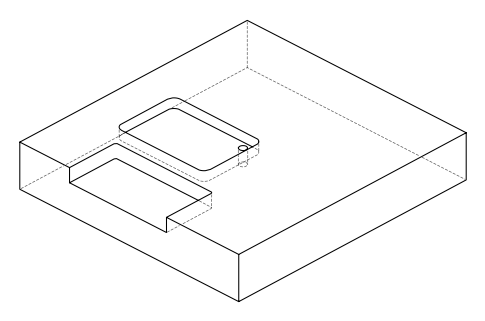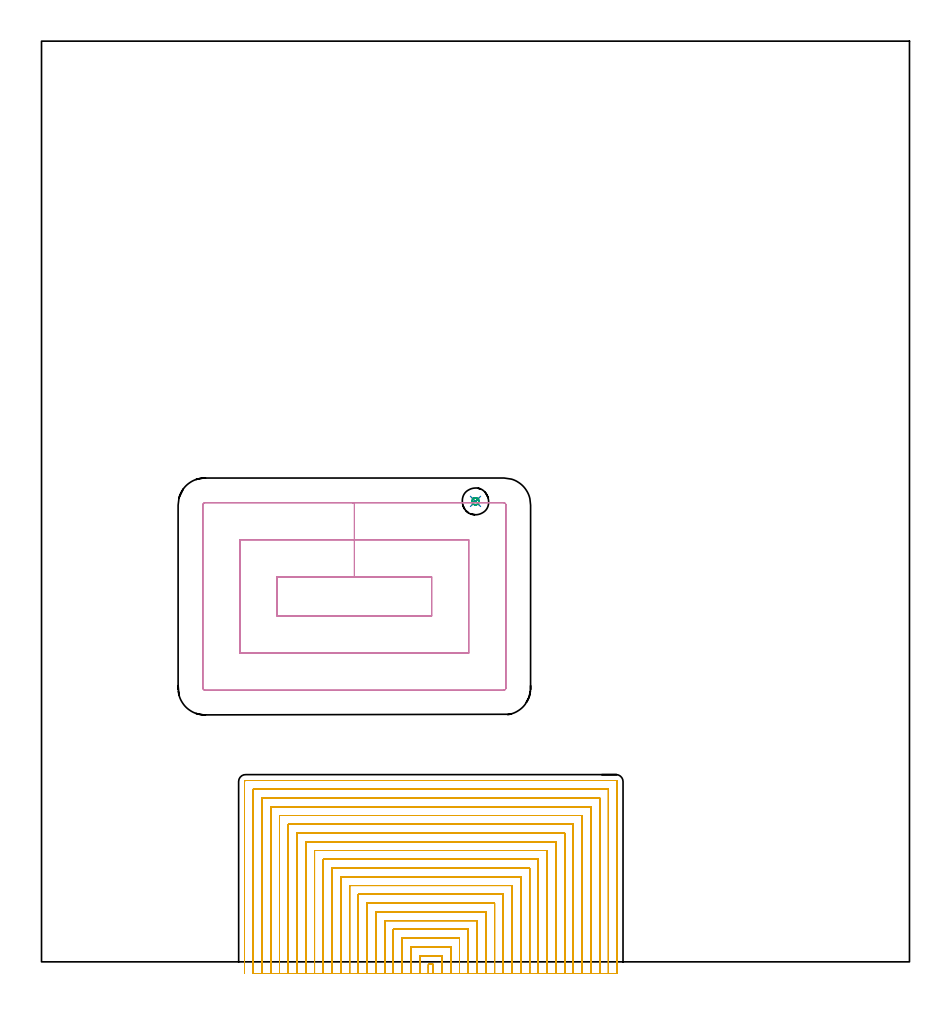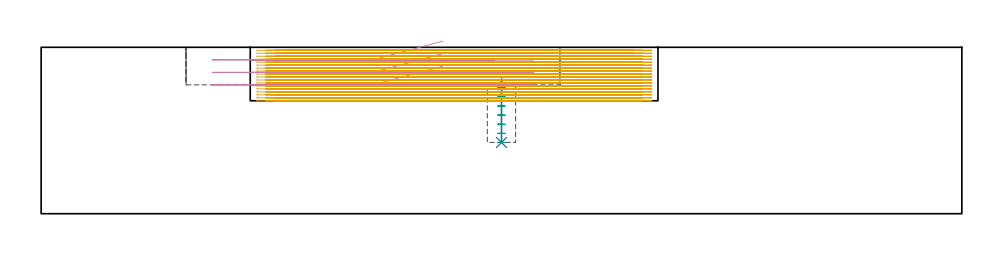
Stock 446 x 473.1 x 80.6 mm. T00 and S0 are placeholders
(PLAN: 5 operations, 4 tool changes, 318.6 min)
(1 SPOT_DRILL | STEP1POCKET | NXT0321_9005460120000 | 0.03 min | 1961 mm3)
(2 DRILL_BLIND_HOLE_INTO_CENTER | STEP1POCKET | NXT0301_128 | 0.12 min | 3110 mm3)
(3 MILL_ROUGH_BLIND_HOLE_CONTOUR | STEP1POCKET | NXT0201_013 | Spiral | 0.52 min | 1716 mm3)
(4 MILL_RECTANGULAR_POCKET | POCKET_RECTANGULAR_STRAIGHT | UGT0201_109 | Follow Part, ap 6.35, ae 75% | 6.99 min | 395546 mm3)
(5 MILL_SLOT | SLOT_PARTIAL_RECTANGULAR | NXT0201_008 | Follow Part, ap 1.5, ae 75% | 310.9 min | 492032 mm3)
(TOOL NXT0321_9005460120000 | NC Spot Drill, 142deg, 12mm, Carbide, Uncoated | D12 PA142 FL30 Z2)
(TOOL NXT0301_128 | Carbide Drill 12mm [861.1-1200-036A1-GP GC34] | D12 PA150 FL37.4 Z2)
(TOOL NXT0201_013 | ENDMILL 10mm | D10 FL30 Z4)
(TOOL UGT0201_109 | End Mill 25.4 mm | D25.4 FL25 Z2)
(TOOL NXT0201_008 | ENDMILL 6mm [2P460-0600-NA 1630] | D6 FL26 Z6)
(OP 1 SPOT_DRILL)
G17 G21 G94 G90
T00 M6
G54
G17 G0 G90 X223. Y236.6 S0 M3
G43 Z90.6 H0
G94 G81 G98 Z61.81 F250. R65.4
G80
M5
M2
(OP 2 DRILL_BLIND_HOLE_INTO_CENTER)
G17 G21 G94 G90
T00 M6
G54
G17 G0 G90 X223. Y236.6 S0 M3
G43 Z90.6 H1
G94 G81 G98 Z34.5 F250. R64.4
G80
M5
M2
(OP 3 MILL_ROUGH_BLIND_HOLE_CONTOUR)
G17 G21 G94 G90
T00 M6
G54
G17 G0 G90 X223. Y236.6 S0 M3
G43 Z90.6 H0
Z60.986
G94 G3 X223.559 Y237.891 R0.767 F250.
X221.734 Y237.949 R1.291
X221.651 Y235.334 R1.85
X221.734 Y237.949 R-1.85
X221.692 Y236.641 R0.925
X223. Y236.6 R0.925
G0 Z56.571
G3 X223.559 Y237.891 R0.767
X221.734 Y237.949 R1.291
X221.651 Y235.334 R1.85
X221.734 Y237.949 R-1.85
X221.692 Y236.641 R0.925
X223. Y236.6 R0.925
G0 Z52.157
G3 X223.559 Y237.891 R0.767
X221.734 Y237.949 R1.291
X221.651 Y235.334 R1.85
X221.734 Y237.949 R-1.85
X221.692 Y236.641 R0.925
X223. Y236.6 R0.925
G0 Z47.743
G3 X223.559 Y237.891 R0.767
X221.734 Y237.949 R1.291
X221.651 Y235.334 R1.85
X221.734 Y237.949 R-1.85
X221.692 Y236.641 R0.925
X223. Y236.6 R0.925
G0 Z43.329
G3 X223.559 Y237.891 R0.767
X221.734 Y237.949 R1.291
X221.651 Y235.334 R1.85
X221.734 Y237.949 R-1.85
X221.692 Y236.641 R0.925
X223. Y236.6 R0.925
G0 Z38.914
G3 X223.559 Y237.891 R0.767
X221.734 Y237.949 R1.291
X221.651 Y235.334 R1.85
X221.734 Y237.949 R-1.85
X221.692 Y236.641 R0.925
X223. Y236.6 R0.925
G0 Z34.5
G3 X223.559 Y237.891 R0.767
X221.734 Y237.949 R1.291
X221.651 Y235.334 R1.85
X221.734 Y237.949 R-1.85
X221.692 Y236.641 R0.925
X223. Y236.6 R0.925
G0 Z90.6
M5
M2
(OP 4 MILL_RECTANGULAR_POCKET)
G17 G21 G94 G90
T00 M6
G54
G17 G0 G90 X194.587 Y197.8 S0 M3
G43 Z90.6 H0
Z83.6
G94 G1 X160.75 Z74.533 F250.
X121. F500.
Y177.7
X200.5
Y197.8
X160.75
Y216.85
X101.95
Y158.65
X219.55
Y216.85
X160.75
Y235.9
X83.9
G3 X82.9 Y234.9 R1.
G1 Y140.6
G3 X83.9 Y139.6 R1.
G1 X237.6
G3 X238.6 Y140.6 R1.
G1 Y234.9
G3 X237.6 Y235.9 R1.
G1 X160.75
X159.75
G0 X194.587 Y197.8 Z77.533
G1 X160.75 Z68.467 F250.
X121. F500.
Y177.7
X200.5
Y197.8
X160.75
Y216.85
X101.95
Y158.65
X219.55
Y216.85
X160.75
Y235.9
X83.9
G3 X82.9 Y234.9 R1.
G1 Y140.6
G3 X83.9 Y139.6 R1.
G1 X237.6
G3 X238.6 Y140.6 R1.
G1 Y234.9
G3 X237.6 Y235.9 R1.
G1 X160.75
X159.75
G0 X194.587 Y197.8 Z71.467
G1 X160.75 Z62.4 F250.
X121. F500.
Y177.7
X200.5
Y197.8
X160.75
Y216.85
X101.95
Y158.65
X219.55
Y216.85
X160.75
Y235.9
X83.9
G3 X82.9 Y234.9 R1.
G1 Y140.6
G3 X83.9 Y139.6 R1.
G1 X237.6
G3 X238.6 Y140.6 R1.
G1 Y234.9
G3 X237.6 Y235.9 R1.
G1 X160.75
X159.75
G0 Z90.6
M5
M2
(OP 5 MILL_SLOT)
G17 G21 G94 G90
T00 M6
G54
G17 G0 G90 X201.3 Y-6. S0 M3
G43 Z90.6 H1
Z79.161
G94 G1 Y-3. F250.
Y-1.3
X198.8
Y-3.
Y-6.
X205.8
Y-3.
Y3.2 F500.
X194.3
Y-3.
Y-6. F250.
X210.3
Y-3.
Y7.7 F500.
X189.8
Y-3.
Y-6. F250.
X214.8
Y-3.
Y12.2 F500.
X185.3
Y-3.
Y-6. F250.
X219.3
Y-3.
Y16.7 F500.
X180.8
Y-3.
Y-6. F250.
X223.8
Y-3.
Y21.2 F500.
X176.3
Y-3.
Y-6. F250.
X228.3
Y-3.
Y25.7 F500.
X171.8
Y-3.
Y-6. F250.
X232.8
Y-3.
Y30.2 F500.
X167.3
Y-3.
Y-6. F250.
X237.3
Y-3.
Y34.7 F500.
X162.8
Y-3.
Y-6. F250.
X241.8
Y-3.
Y39.2 F500.
X158.3
Y-3.
Y-6. F250.
X246.3
Y-3.
Y43.7 F500.
X153.8
Y-3.
Y-6. F250.
X250.8
Y-3.
Y48.2 F500.
X149.3
Y-3.
Y-6. F250.
X255.3
Y-3.
Y52.7 F500.
X144.8
Y-3.
Y-6. F250.
X259.8
Y-3.
Y57.2 F500.
X140.3
Y-3.
Y-6. F250.
X264.3
Y-3.
Y61.7 F500.
X135.8
Y-3.
Y-6. F250.
X268.8
Y-3.
Y66.2 F500.
X131.3
Y-3.
Y-6. F250.
X273.3
Y-3.
Y70.7 F500.
X126.8
Y-3.
Y-6. F250.
X277.8
Y-3.
Y75.2 F500.
X122.3
Y-3.
Y-6. F250.
X282.3
Y-3.
Y79.7 F500.
X117.8
Y-3.
Y-6. F250.
X286.8
Y-3.
Y84.2 F500.
X113.3
Y-3.
Y-6. F250.
X291.3
Y-3.
Y88.7 F500.
X108.8
Y-3.
Y-6. F250.
X295.8
Y-3.
Y92.7 F500.
G3 X295.3 Y93.2 R0.5
G1 X104.8
G3 X104.3 Y92.7 R0.5
G1 Y-3.
Y-6. F250.
G0 X201.3 Z77.722
G1 Y-3.
Y-1.3
X198.8
Y-3.
Y-6.
X205.8
Y-3.
Y3.2 F500.
X194.3
Y-3.
Y-6. F250.
X210.3
Y-3.
Y7.7 F500.
X189.8
Y-3.
Y-6. F250.
X214.8
Y-3.
Y12.2 F500.
X185.3
Y-3.
Y-6. F250.
X219.3
Y-3.
Y16.7 F500.
X180.8
Y-3.
Y-6. F250.
X223.8
Y-3.
Y21.2 F500.
X176.3
Y-3.
Y-6. F250.
X228.3
Y-3.
Y25.7 F500.
X171.8
Y-3.
Y-6. F250.
X232.8
Y-3.
Y30.2 F500.
X167.3
Y-3.
Y-6. F250.
X237.3
Y-3.
Y34.7 F500.
X162.8
Y-3.
Y-6. F250.
X241.8
Y-3.
Y39.2 F500.
X158.3
Y-3.
Y-6. F250.
X246.3
Y-3.
Y43.7 F500.
X153.8
Y-3.
Y-6. F250.
X250.8
Y-3.
Y48.2 F500.
X149.3
Y-3.
Y-6. F250.
X255.3
Y-3.
Y52.7 F500.
X144.8
Y-3.
Y-6. F250.
X259.8
Y-3.
Y57.2 F500.
X140.3
Y-3.
Y-6. F250.
X264.3
Y-3.
Y61.7 F500.
X135.8
Y-3.
Y-6. F250.
X268.8
Y-3.
Y66.2 F500.
X131.3
Y-3.
Y-6. F250.
X273.3
Y-3.
Y70.7 F500.
X126.8
Y-3.
Y-6. F250.
X277.8
Y-3.
Y75.2 F500.
X122.3
Y-3.
Y-6. F250.
X282.3
Y-3.
Y79.7 F500.
X117.8
Y-3.
Y-6. F250.
X286.8
Y-3.
Y84.2 F500.
X113.3
Y-3.
Y-6. F250.
X291.3
Y-3.
Y88.7 F500.
X108.8
Y-3.
Y-6. F250.
X295.8
Y-3.
Y92.7 F500.
G3 X295.3 Y93.2 R0.5
G1 X104.8
G3 X104.3 Y92.7 R0.5
G1 Y-3.
Y-6. F250.
G0 X201.3 Z76.283
G1 Y-3.
Y-1.3
X198.8
Y-3.
Y-6.
X205.8
Y-3.
Y3.2 F500.
X194.3
Y-3.
Y-6. F250.
X210.3
Y-3.
Y7.7 F500.
X189.8
Y-3.
Y-6. F250.
X214.8
Y-3.
Y12.2 F500.
X185.3
Y-3.
Y-6. F250.
X219.3
Y-3.
Y16.7 F500.
X180.8
Y-3.
Y-6. F250.
X223.8
Y-3.
Y21.2 F500.
X176.3
Y-3.
Y-6. F250.
X228.3
Y-3.
Y25.7 F500.
X171.8
Y-3.
Y-6. F250.
X232.8
Y-3.
Y30.2 F500.
X167.3
Y-3.
Y-6. F250.
X237.3
Y-3.
Y34.7 F500.
X162.8
Y-3.
Y-6. F250.
X241.8
Y-3.
Y39.2 F500.
X158.3
Y-3.
Y-6. F250.
X246.3
Y-3.
Y43.7 F500.
X153.8
Y-3.
Y-6. F250.
X250.8
Y-3.
Y48.2 F500.
X149.3
Y-3.
Y-6. F250.
X255.3
Y-3.
Y52.7 F500.
X144.8
Y-3.
Y-6. F250.
X259.8
Y-3.
Y57.2 F500.
X140.3
Y-3.
Y-6. F250.
X264.3
Y-3.
Y61.7 F500.
X135.8
Y-3.
Y-6. F250.
X268.8
Y-3.
Y66.2 F500.
X131.3
Y-3.
Y-6. F250.
X273.3
Y-3.
Y70.7 F500.
X126.8
Y-3.
Y-6. F250.
X277.8
Y-3.
Y75.2 F500.
X122.3
Y-3.
Y-6. F250.
X282.3
Y-3.
Y79.7 F500.
X117.8
Y-3.
Y-6. F250.
X286.8
Y-3.
Y84.2 F500.
X113.3
Y-3.
Y-6. F250.
X291.3
Y-3.
Y88.7 F500.
X108.8
Y-3.
Y-6. F250.
X295.8
Y-3.
Y92.7 F500.
G3 X295.3 Y93.2 R0.5
G1 X104.8
G3 X104.3 Y92.7 R0.5
G1 Y-3.
Y-6. F250.
G0 X201.3 Z74.844
G1 Y-3.
Y-1.3
X198.8
Y-3.
Y-6.
X205.8
Y-3.
Y3.2 F500.
X194.3
Y-3.
Y-6. F250.
X210.3
Y-3.
Y7.7 F500.
X189.8
Y-3.
Y-6. F250.
X214.8
Y-3.
Y12.2 F500.
X185.3
Y-3.
Y-6. F250.
X219.3
Y-3.
Y16.7 F500.
X180.8
Y-3.
Y-6. F250.
X223.8
Y-3.
Y21.2 F500.
X176.3
Y-3.
Y-6. F250.
X228.3
Y-3.
Y25.7 F500.
X171.8
Y-3.
Y-6. F250.
X232.8
Y-3.
Y30.2 F500.
X167.3
Y-3.
Y-6. F250.
X237.3
Y-3.
Y34.7 F500.
X162.8
Y-3.
Y-6. F250.
X241.8
Y-3.
Y39.2 F500.
X158.3
Y-3.
Y-6. F250.
X246.3
Y-3.
Y43.7 F500.
X153.8
Y-3.
Y-6. F250.
X250.8
Y-3.
Y48.2 F500.
X149.3
Y-3.
Y-6. F250.
X255.3
Y-3.
Y52.7 F500.
X144.8
Y-3.
Y-6. F250.
X259.8
Y-3.
Y57.2 F500.
X140.3
Y-3.
Y-6. F250.
X264.3
Y-3.
Y61.7 F500.
X135.8
Y-3.
Y-6. F250.
X268.8
Y-3.
Y66.2 F500.
X131.3
Y-3.
Y-6. F250.
X273.3
Y-3.
Y70.7 F500.
X126.8
Y-3.
Y-6. F250.
X277.8
Y-3.
Y75.2 F500.
X122.3
Y-3.
Y-6. F250.
X282.3
Y-3.
Y79.7 F500.
X117.8
Y-3.
Y-6. F250.
X286.8
Y-3.
Y84.2 F500.
X113.3
Y-3.
Y-6. F250.
X291.3
Y-3.
Y88.7 F500.
X108.8
Y-3.
Y-6. F250.
X295.8
Y-3.
Y92.7 F500.
G3 X295.3 Y93.2 R0.5
G1 X104.8
G3 X104.3 Y92.7 R0.5
G1 Y-3.
Y-6. F250.
G0 X201.3 Z73.405
G1 Y-3.
Y-1.3
X198.8
Y-3.
Y-6.
X205.8
Y-3.
Y3.2 F500.
X194.3
Y-3.
Y-6. F250.
X210.3
Y-3.
Y7.7 F500.
X189.8
Y-3.
Y-6. F250.
X214.8
Y-3.
Y12.2 F500.
X185.3
Y-3.
Y-6. F250.
X219.3
Y-3.
Y16.7 F500.
X180.8
Y-3.
Y-6. F250.
X223.8
Y-3.
Y21.2 F500.
X176.3
Y-3.
Y-6. F250.
X228.3
Y-3.
Y25.7 F500.
X171.8
Y-3.
Y-6. F250.
X232.8
Y-3.
Y30.2 F500.
X167.3
Y-3.
Y-6. F250.
X237.3
Y-3.
Y34.7 F500.
X162.8
Y-3.
Y-6. F250.
X241.8
Y-3.
Y39.2 F500.
X158.3
Y-3.
Y-6. F250.
X246.3
Y-3.
Y43.7 F500.
X153.8
Y-3.
Y-6. F250.
X250.8
Y-3.
Y48.2 F500.
X149.3
Y-3.
Y-6. F250.
X255.3
Y-3.
Y52.7 F500.
X144.8
Y-3.
Y-6. F250.
X259.8
Y-3.
Y57.2 F500.
X140.3
Y-3.
Y-6. F250.
X264.3
Y-3.
Y61.7 F500.
X135.8
Y-3.
Y-6. F250.
X268.8
Y-3.
Y66.2 F500.
X131.3
Y-3.
Y-6. F250.
X273.3
Y-3.
Y70.7 F500.
X126.8
Y-3.
Y-6. F250.
X277.8
Y-3.
Y75.2 F500.
X122.3
Y-3.
Y-6. F250.
X282.3
Y-3.
Y79.7 F500.
X117.8
Y-3.
Y-6. F250.
X286.8
Y-3.
Y84.2 F500.
X113.3
Y-3.
Y-6. F250.
X291.3
Y-3.
Y88.7 F500.
X108.8
Y-3.
Y-6. F250.
X295.8
Y-3.
Y92.7 F500.
G3 X295.3 Y93.2 R0.5
G1 X104.8
G3 X104.3 Y92.7 R0.5
G1 Y-3.
Y-6. F250.
G0 X201.3 Z71.967
G1 Y-3.
Y-1.3
X198.8
Y-3.
Y-6.
X205.8
Y-3.
Y3.2 F500.
X194.3
Y-3.
Y-6. F250.
X210.3
Y-3.
Y7.7 F500.
X189.8
Y-3.
Y-6. F250.
X214.8
Y-3.
Y12.2 F500.
X185.3
Y-3.
Y-6. F250.
X219.3
Y-3.
Y16.7 F500.
X180.8
Y-3.
Y-6. F250.
X223.8
Y-3.
Y21.2 F500.
X176.3
Y-3.
Y-6. F250.
X228.3
Y-3.
Y25.7 F500.
X171.8
Y-3.
Y-6. F250.
X232.8
Y-3.
Y30.2 F500.
X167.3
Y-3.
Y-6. F250.
X237.3
Y-3.
Y34.7 F500.
X162.8
Y-3.
Y-6. F250.
X241.8
Y-3.
Y39.2 F500.
X158.3
Y-3.
Y-6. F250.
X246.3
Y-3.
Y43.7 F500.
X153.8
Y-3.
Y-6. F250.
X250.8
Y-3.
Y48.2 F500.
X149.3
Y-3.
Y-6. F250.
X255.3
Y-3.
Y52.7 F500.
X144.8
Y-3.
Y-6. F250.
X259.8
Y-3.
Y57.2 F500.
X140.3
Y-3.
Y-6. F250.
X264.3
Y-3.
Y61.7 F500.
X135.8
Y-3.
Y-6. F250.
X268.8
Y-3.
Y66.2 F500.
X131.3
Y-3.
Y-6. F250.
X273.3
Y-3.
Y70.7 F500.
X126.8
Y-3.
Y-6. F250.
X277.8
Y-3.
Y75.2 F500.
X122.3
Y-3.
Y-6. F250.
X282.3
Y-3.
Y79.7 F500.
X117.8
Y-3.
Y-6. F250.
X286.8
Y-3.
Y84.2 F500.
X113.3
Y-3.
Y-6. F250.
X291.3
Y-3.
Y88.7 F500.
X108.8
Y-3.
Y-6. F250.
X295.8
Y-3.
Y92.7 F500.
G3 X295.3 Y93.2 R0.5
G1 X104.8
G3 X104.3 Y92.7 R0.5
G1 Y-3.
Y-6. F250.
G0 X201.3 Z70.528
G1 Y-3.
Y-1.3
X198.8
Y-3.
Y-6.
X205.8
Y-3.
Y3.2 F500.
X194.3
Y-3.
Y-6. F250.
X210.3
Y-3.
Y7.7 F500.
X189.8
Y-3.
Y-6. F250.
X214.8
Y-3.
Y12.2 F500.
X185.3
Y-3.
Y-6. F250.
X219.3
Y-3.
Y16.7 F500.
X180.8
Y-3.
Y-6. F250.
X223.8
Y-3.
Y21.2 F500.
X176.3
Y-3.
Y-6. F250.
X228.3
Y-3.
Y25.7 F500.
X171.8
Y-3.
Y-6. F250.
X232.8
Y-3.
Y30.2 F500.
X167.3
Y-3.
Y-6. F250.
X237.3
Y-3.
Y34.7 F500.
X162.8
Y-3.
Y-6. F250.
X241.8
Y-3.
Y39.2 F500.
X158.3
Y-3.
Y-6. F250.
X246.3
Y-3.
Y43.7 F500.
X153.8
Y-3.
Y-6. F250.
X250.8
Y-3.
Y48.2 F500.
X149.3
Y-3.
Y-6. F250.
X255.3
Y-3.
Y52.7 F500.
X144.8
Y-3.
Y-6. F250.
X259.8
Y-3.
Y57.2 F500.
X140.3
Y-3.
Y-6. F250.
X264.3
Y-3.
Y61.7 F500.
X135.8
Y-3.
Y-6. F250.
X268.8
Y-3.
Y66.2 F500.
X131.3
Y-3.
Y-6. F250.
X273.3
Y-3.
Y70.7 F500.
X126.8
Y-3.
Y-6. F250.
X277.8
Y-3.
Y75.2 F500.
X122.3
Y-3.
Y-6. F250.
X282.3
Y-3.
Y79.7 F500.
X117.8
Y-3.
Y-6. F250.
X286.8
Y-3.
Y84.2 F500.
X113.3
Y-3.
Y-6. F250.
X291.3
Y-3.
Y88.7 F500.
X108.8
Y-3.
Y-6. F250.
X295.8
Y-3.
Y92.7 F500.
G3 X295.3 Y93.2 R0.5
G1 X104.8
G3 X104.3 Y92.7 R0.5
G1 Y-3.
Y-6. F250.
G0 X201.3 Z69.089
G1 Y-3.
Y-1.3
X198.8
Y-3.
Y-6.
X205.8
Y-3.
Y3.2 F500.
X194.3
Y-3.
Y-6. F250.
X210.3
Y-3.
Y7.7 F500.
X189.8
Y-3.
Y-6. F250.
X214.8
Y-3.
Y12.2 F500.
X185.3
Y-3.
Y-6. F250.
X219.3
Y-3.
Y16.7 F500.
X180.8
Y-3.
Y-6. F250.
X223.8
Y-3.
Y21.2 F500.
X176.3
Y-3.
Y-6. F250.
X228.3
Y-3.
Y25.7 F500.
X171.8
Y-3.
Y-6. F250.
X232.8
Y-3.
Y30.2 F500.
X167.3
Y-3.
Y-6. F250.
X237.3
Y-3.
Y34.7 F500.
X162.8
Y-3.
Y-6. F250.
X241.8
Y-3.
Y39.2 F500.
X158.3
Y-3.
Y-6. F250.
X246.3
Y-3.
Y43.7 F500.
X153.8
Y-3.
Y-6. F250.
X250.8
Y-3.
Y48.2 F500.
X149.3
Y-3.
Y-6. F250.
X255.3
Y-3.
Y52.7 F500.
X144.8
Y-3.
Y-6. F250.
X259.8
Y-3.
Y57.2 F500.
X140.3
Y-3.
Y-6. F250.
X264.3
Y-3.
Y61.7 F500.
X135.8
Y-3.
Y-6. F250.
X268.8
Y-3.
Y66.2 F500.
X131.3
Y-3.
Y-6. F250.
X273.3
Y-3.
Y70.7 F500.
X126.8
Y-3.
Y-6. F250.
X277.8
Y-3.
Y75.2 F500.
X122.3
Y-3.
Y-6. F250.
X282.3
Y-3.
Y79.7 F500.
X117.8
Y-3.
Y-6. F250.
X286.8
Y-3.
Y84.2 F500.
X113.3
Y-3.
Y-6. F250.
X291.3
Y-3.
Y88.7 F500.
X108.8
Y-3.
Y-6. F250.
X295.8
Y-3.
Y92.7 F500.
G3 X295.3 Y93.2 R0.5
G1 X104.8
G3 X104.3 Y92.7 R0.5
G1 Y-3.
Y-6. F250.
G0 X201.3 Z67.65
G1 Y-3.
Y-1.3
X198.8
Y-3.
Y-6.
X205.8
Y-3.
Y3.2 F500.
X194.3
Y-3.
Y-6. F250.
X210.3
Y-3.
Y7.7 F500.
X189.8
Y-3.
Y-6. F250.
X214.8
Y-3.
Y12.2 F500.
X185.3
Y-3.
Y-6. F250.
X219.3
Y-3.
Y16.7 F500.
X180.8
Y-3.
Y-6. F250.
X223.8
Y-3.
Y21.2 F500.
X176.3
Y-3.
Y-6. F250.
X228.3
Y-3.
Y25.7 F500.
X171.8
Y-3.
Y-6. F250.
X232.8
Y-3.
Y30.2 F500.
X167.3
Y-3.
Y-6. F250.
X237.3
Y-3.
Y34.7 F500.
X162.8
Y-3.
Y-6. F250.
X241.8
Y-3.
Y39.2 F500.
X158.3
Y-3.
Y-6. F250.
X246.3
Y-3.
Y43.7 F500.
X153.8
Y-3.
Y-6. F250.
X250.8
Y-3.
Y48.2 F500.
X149.3
Y-3.
Y-6. F250.
X255.3
Y-3.
Y52.7 F500.
X144.8
Y-3.
Y-6. F250.
X259.8
Y-3.
Y57.2 F500.
X140.3
Y-3.
Y-6. F250.
X264.3
Y-3.
Y61.7 F500.
X135.8
Y-3.
Y-6. F250.
X268.8
Y-3.
Y66.2 F500.
X131.3
Y-3.
Y-6. F250.
X273.3
Y-3.
Y70.7 F500.
X126.8
Y-3.
Y-6. F250.
X277.8
Y-3.
Y75.2 F500.
X122.3
Y-3.
Y-6. F250.
X282.3
Y-3.
Y79.7 F500.
X117.8
Y-3.
Y-6. F250.
X286.8
Y-3.
Y84.2 F500.
X113.3
Y-3.
Y-6. F250.
X291.3
Y-3.
Y88.7 F500.
X108.8
Y-3.
Y-6. F250.
X295.8
Y-3.
Y92.7 F500.
G3 X295.3 Y93.2 R0.5
G1 X104.8
G3 X104.3 Y92.7 R0.5
G1 Y-3.
Y-6. F250.
G0 X201.3 Z66.211
G1 Y-3.
Y-1.3
X198.8
Y-3.
Y-6.
X205.8
Y-3.
Y3.2 F500.
X194.3
Y-3.
Y-6. F250.
X210.3
Y-3.
Y7.7 F500.
X189.8
Y-3.
Y-6. F250.
X214.8
Y-3.
Y12.2 F500.
X185.3
Y-3.
Y-6. F250.
X219.3
Y-3.
Y16.7 F500.
X180.8
Y-3.
Y-6. F250.
X223.8
Y-3.
Y21.2 F500.
X176.3
Y-3.
Y-6. F250.
X228.3
Y-3.
Y25.7 F500.
X171.8
Y-3.
Y-6. F250.
X232.8
Y-3.
Y30.2 F500.
X167.3
Y-3.
Y-6. F250.
X237.3
Y-3.
Y34.7 F500.
X162.8
Y-3.
Y-6. F250.
X241.8
Y-3.
Y39.2 F500.
X158.3
Y-3.
Y-6. F250.
X246.3
Y-3.
Y43.7 F500.
X153.8
Y-3.
Y-6. F250.
X250.8
Y-3.
Y48.2 F500.
X149.3
Y-3.
Y-6. F250.
X255.3
Y-3.
Y52.7 F500.
X144.8
Y-3.
Y-6. F250.
X259.8
Y-3.
Y57.2 F500.
X140.3
Y-3.
Y-6. F250.
X264.3
Y-3.
Y61.7 F500.
X135.8
Y-3.
Y-6. F250.
X268.8
Y-3.
Y66.2 F500.
X131.3
Y-3.
Y-6. F250.
X273.3
Y-3.
Y70.7 F500.
X126.8
Y-3.
Y-6. F250.
X277.8
Y-3.
Y75.2 F500.
X122.3
Y-3.
Y-6. F250.
X282.3
Y-3.
Y79.7 F500.
X117.8
Y-3.
Y-6. F250.
X286.8
Y-3.
Y84.2 F500.
X113.3
Y-3.
Y-6. F250.
X291.3
Y-3.
Y88.7 F500.
X108.8
Y-3.
Y-6. F250.
X295.8
Y-3.
Y92.7 F500.
G3 X295.3 Y93.2 R0.5
G1 X104.8
G3 X104.3 Y92.7 R0.5
G1 Y-3.
Y-6. F250.
G0 X201.3 Z64.772
G1 Y-3.
Y-1.3
X198.8
Y-3.
Y-6.
X205.8
Y-3.
Y3.2 F500.
X194.3
Y-3.
Y-6. F250.
X210.3
Y-3.
Y7.7 F500.
X189.8
Y-3.
Y-6. F250.
X214.8
Y-3.
Y12.2 F500.
X185.3
Y-3.
Y-6. F250.
X219.3
Y-3.
Y16.7 F500.
X180.8
Y-3.
Y-6. F250.
X223.8
Y-3.
Y21.2 F500.
X176.3
Y-3.
Y-6. F250.
X228.3
Y-3.
Y25.7 F500.
X171.8
Y-3.
Y-6. F250.
X232.8
Y-3.
Y30.2 F500.
X167.3
Y-3.
Y-6. F250.
X237.3
Y-3.
Y34.7 F500.
X162.8
Y-3.
Y-6. F250.
X241.8
Y-3.
Y39.2 F500.
X158.3
Y-3.
Y-6. F250.
X246.3
Y-3.
Y43.7 F500.
X153.8
Y-3.
Y-6. F250.
X250.8
Y-3.
Y48.2 F500.
X149.3
Y-3.
Y-6. F250.
X255.3
Y-3.
Y52.7 F500.
X144.8
Y-3.
Y-6. F250.
X259.8
Y-3.
Y57.2 F500.
X140.3
Y-3.
Y-6. F250.
X264.3
Y-3.
Y61.7 F500.
X135.8
Y-3.
Y-6. F250.
X268.8
Y-3.
Y66.2 F500.
X131.3
Y-3.
Y-6. F250.
X273.3
Y-3.
Y70.7 F500.
X126.8
Y-3.
Y-6. F250.
X277.8
Y-3.
Y75.2 F500.
X122.3
Y-3.
Y-6. F250.
X282.3
Y-3.
Y79.7 F500.
X117.8
Y-3.
Y-6. F250.
X286.8
Y-3.
Y84.2 F500.
X113.3
Y-3.
Y-6. F250.
X291.3
Y-3.
Y88.7 F500.
X108.8
Y-3.
Y-6. F250.
X295.8
Y-3.
Y92.7 F500.
G3 X295.3 Y93.2 R0.5
G1 X104.8
G3 X104.3 Y92.7 R0.5
G1 Y-3.
Y-6. F250.
G0 X201.3 Z63.333
G1 Y-3.
Y-1.3
X198.8
Y-3.
Y-6.
X205.8
Y-3.
Y3.2 F500.
X194.3
Y-3.
Y-6. F250.
X210.3
Y-3.
Y7.7 F500.
X189.8
Y-3.
Y-6. F250.
X214.8
Y-3.
Y12.2 F500.
X185.3
Y-3.
Y-6. F250.
X219.3
Y-3.
Y16.7 F500.
X180.8
Y-3.
Y-6. F250.
X223.8
Y-3.
Y21.2 F500.
X176.3
Y-3.
Y-6. F250.
X228.3
Y-3.
Y25.7 F500.
X171.8
Y-3.
Y-6. F250.
X232.8
Y-3.
Y30.2 F500.
X167.3
Y-3.
Y-6. F250.
X237.3
Y-3.
Y34.7 F500.
X162.8
Y-3.
Y-6. F250.
X241.8
Y-3.
Y39.2 F500.
X158.3
Y-3.
Y-6. F250.
X246.3
Y-3.
Y43.7 F500.
X153.8
Y-3.
Y-6. F250.
X250.8
Y-3.
Y48.2 F500.
X149.3
Y-3.
Y-6. F250.
X255.3
Y-3.
Y52.7 F500.
X144.8
Y-3.
Y-6. F250.
X259.8
Y-3.
Y57.2 F500.
X140.3
Y-3.
Y-6. F250.
X264.3
Y-3.
Y61.7 F500.
X135.8
Y-3.
Y-6. F250.
X268.8
Y-3.
Y66.2 F500.
X131.3
Y-3.
Y-6. F250.
X273.3
Y-3.
Y70.7 F500.
X126.8
Y-3.
Y-6. F250.
X277.8
Y-3.
Y75.2 F500.
X122.3
Y-3.
Y-6. F250.
X282.3
Y-3.
Y79.7 F500.
X117.8
Y-3.
Y-6. F250.
X286.8
Y-3.
Y84.2 F500.
X113.3
Y-3.
Y-6. F250.
X291.3
Y-3.
Y88.7 F500.
X108.8
Y-3.
Y-6. F250.
X295.8
Y-3.
Y92.7 F500.
G3 X295.3 Y93.2 R0.5
G1 X104.8
G3 X104.3 Y92.7 R0.5
G1 Y-3.
Y-6. F250.
G0 X201.3 Z61.894
G1 Y-3.
Y-1.3
X198.8
Y-3.
Y-6.
X205.8
Y-3.
Y3.2 F500.
X194.3
Y-3.
Y-6. F250.
X210.3
Y-3.
Y7.7 F500.
X189.8
Y-3.
Y-6. F250.
X214.8
Y-3.
Y12.2 F500.
X185.3
Y-3.
Y-6. F250.
X219.3
Y-3.
Y16.7 F500.
X180.8
Y-3.
Y-6. F250.
X223.8
Y-3.
Y21.2 F500.
X176.3
Y-3.
Y-6. F250.
X228.3
Y-3.
Y25.7 F500.
X171.8
Y-3.
Y-6. F250.
X232.8
Y-3.
Y30.2 F500.
X167.3
Y-3.
Y-6. F250.
X237.3
Y-3.
Y34.7 F500.
X162.8
Y-3.
Y-6. F250.
X241.8
Y-3.
Y39.2 F500.
X158.3
Y-3.
Y-6. F250.
X246.3
Y-3.
Y43.7 F500.
X153.8
Y-3.
Y-6. F250.
X250.8
Y-3.
Y48.2 F500.
X149.3
Y-3.
Y-6. F250.
X255.3
Y-3.
Y52.7 F500.
X144.8
Y-3.
Y-6. F250.
X259.8
Y-3.
Y57.2 F500.
X140.3
Y-3.
Y-6. F250.
X264.3
Y-3.
Y61.7 F500.
X135.8
Y-3.
Y-6. F250.
X268.8
Y-3.
Y66.2 F500.
X131.3
Y-3.
Y-6. F250.
X273.3
Y-3.
Y70.7 F500.
X126.8
Y-3.
Y-6. F250.
X277.8
Y-3.
Y75.2 F500.
X122.3
Y-3.
Y-6. F250.
X282.3
Y-3.
Y79.7 F500.
X117.8
Y-3.
Y-6. F250.
X286.8
Y-3.
Y84.2 F500.
X113.3
Y-3.
Y-6. F250.
X291.3
Y-3.
Y88.7 F500.
X108.8
Y-3.
Y-6. F250.
X295.8
Y-3.
Y92.7 F500.
G3 X295.3 Y93.2 R0.5
G1 X104.8
G3 X104.3 Y92.7 R0.5
G1 Y-3.
Y-6. F250.
G0 X201.3 Z60.456
G1 Y-3.
Y-1.3
X198.8
Y-3.
Y-6.
X205.8
Y-3.
Y3.2 F500.
X194.3
Y-3.
Y-6. F250.
X210.3
Y-3.
Y7.7 F500.
X189.8
Y-3.
Y-6. F250.
X214.8
Y-3.
Y12.2 F500.
X185.3
Y-3.
Y-6. F250.
X219.3
Y-3.
Y16.7 F500.
X180.8
Y-3.
Y-6. F250.
X223.8
Y-3.
Y21.2 F500.
X176.3
Y-3.
Y-6. F250.
X228.3
Y-3.
Y25.7 F500.
X171.8
Y-3.
Y-6. F250.
X232.8
Y-3.
Y30.2 F500.
X167.3
Y-3.
Y-6. F250.
X237.3
Y-3.
Y34.7 F500.
X162.8
Y-3.
Y-6. F250.
X241.8
Y-3.
Y39.2 F500.
X158.3
Y-3.
Y-6. F250.
X246.3
Y-3.
Y43.7 F500.
X153.8
Y-3.
Y-6. F250.
X250.8
Y-3.
Y48.2 F500.
X149.3
Y-3.
Y-6. F250.
X255.3
Y-3.
Y52.7 F500.
X144.8
Y-3.
Y-6. F250.
X259.8
Y-3.
Y57.2 F500.
X140.3
Y-3.
Y-6. F250.
X264.3
Y-3.
Y61.7 F500.
X135.8
Y-3.
Y-6. F250.
X268.8
Y-3.
Y66.2 F500.
X131.3
Y-3.
Y-6. F250.
X273.3
Y-3.
Y70.7 F500.
X126.8
Y-3.
Y-6. F250.
X277.8
Y-3.
Y75.2 F500.
X122.3
Y-3.
Y-6. F250.
X282.3
Y-3.
Y79.7 F500.
X117.8
Y-3.
Y-6. F250.
X286.8
Y-3.
Y84.2 F500.
X113.3
Y-3.
Y-6. F250.
X291.3
Y-3.
Y88.7 F500.
X108.8
Y-3.
Y-6. F250.
X295.8
Y-3.
Y92.7 F500.
G3 X295.3 Y93.2 R0.5
G1 X104.8
G3 X104.3 Y92.7 R0.5
G1 Y-3.
Y-6. F250.
G0 X201.3 Z59.017
G1 Y-3.
Y-1.3
X198.8
Y-3.
Y-6.
X205.8
Y-3.
Y3.2 F500.
X194.3
Y-3.
Y-6. F250.
X210.3
Y-3.
Y7.7 F500.
X189.8
Y-3.
Y-6. F250.
X214.8
Y-3.
Y12.2 F500.
X185.3
Y-3.
Y-6. F250.
X219.3
Y-3.
Y16.7 F500.
X180.8
Y-3.
Y-6. F250.
X223.8
Y-3.
Y21.2 F500.
X176.3
Y-3.
Y-6. F250.
X228.3
Y-3.
Y25.7 F500.
X171.8
Y-3.
Y-6. F250.
X232.8
Y-3.
Y30.2 F500.
X167.3
Y-3.
Y-6. F250.
X237.3
Y-3.
Y34.7 F500.
X162.8
Y-3.
Y-6. F250.
X241.8
Y-3.
Y39.2 F500.
X158.3
Y-3.
Y-6. F250.
X246.3
Y-3.
Y43.7 F500.
X153.8
Y-3.
Y-6. F250.
X250.8
Y-3.
Y48.2 F500.
X149.3
Y-3.
Y-6. F250.
X255.3
Y-3.
Y52.7 F500.
X144.8
Y-3.
Y-6. F250.
X259.8
Y-3.
Y57.2 F500.
X140.3
Y-3.
Y-6. F250.
X264.3
Y-3.
Y61.7 F500.
X135.8
Y-3.
Y-6. F250.
X268.8
Y-3.
Y66.2 F500.
X131.3
Y-3.
Y-6. F250.
X273.3
Y-3.
Y70.7 F500.
X126.8
Y-3.
Y-6. F250.
X277.8
Y-3.
Y75.2 F500.
X122.3
Y-3.
Y-6. F250.
X282.3
Y-3.
Y79.7 F500.
X117.8
Y-3.
Y-6. F250.
X286.8
Y-3.
Y84.2 F500.
X113.3
Y-3.
Y-6. F250.
X291.3
Y-3.
Y88.7 F500.
X108.8
Y-3.
Y-6. F250.
X295.8
Y-3.
Y92.7 F500.
G3 X295.3 Y93.2 R0.5
G1 X104.8
G3 X104.3 Y92.7 R0.5
G1 Y-3.
Y-6. F250.
G0 X201.3 Z57.578
G1 Y-3.
Y-1.3
X198.8
Y-3.
Y-6.
X205.8
Y-3.
Y3.2 F500.
X194.3
Y-3.
Y-6. F250.
X210.3
Y-3.
Y7.7 F500.
X189.8
Y-3.
Y-6. F250.
X214.8
Y-3.
Y12.2 F500.
X185.3
Y-3.
Y-6. F250.
X219.3
Y-3.
Y16.7 F500.
X180.8
Y-3.
Y-6. F250.
X223.8
Y-3.
Y21.2 F500.
X176.3
Y-3.
Y-6. F250.
X228.3
Y-3.
Y25.7 F500.
X171.8
Y-3.
Y-6. F250.
X232.8
Y-3.
Y30.2 F500.
X167.3
Y-3.
Y-6. F250.
X237.3
Y-3.
Y34.7 F500.
X162.8
Y-3.
Y-6. F250.
X241.8
Y-3.
Y39.2 F500.
X158.3
Y-3.
Y-6. F250.
X246.3
Y-3.
Y43.7 F500.
X153.8
Y-3.
Y-6. F250.
X250.8
Y-3.
Y48.2 F500.
X149.3
Y-3.
Y-6. F250.
X255.3
Y-3.
Y52.7 F500.
X144.8
Y-3.
Y-6. F250.
X259.8
Y-3.
Y57.2 F500.
X140.3
Y-3.
Y-6. F250.
X264.3
Y-3.
Y61.7 F500.
X135.8
Y-3.
Y-6. F250.
X268.8
Y-3.
Y66.2 F500.
X131.3
Y-3.
Y-6. F250.
X273.3
Y-3.
Y70.7 F500.
X126.8
Y-3.
Y-6. F250.
X277.8
Y-3.
Y75.2 F500.
X122.3
Y-3.
Y-6. F250.
X282.3
Y-3.
Y79.7 F500.
X117.8
Y-3.
Y-6. F250.
X286.8
Y-3.
Y84.2 F500.
X113.3
Y-3.
Y-6. F250.
X291.3
Y-3.
Y88.7 F500.
X108.8
Y-3.
Y-6. F250.
X295.8
Y-3.
Y92.7 F500.
G3 X295.3 Y93.2 R0.5
G1 X104.8
G3 X104.3 Y92.7 R0.5
G1 Y-3.
Y-6. F250.
G0 X201.3 Z56.139
G1 Y-3.
Y-1.3
X198.8
Y-3.
Y-6.
X205.8
Y-3.
Y3.2 F500.
X194.3
Y-3.
Y-6. F250.
X210.3
Y-3.
Y7.7 F500.
X189.8
Y-3.
Y-6. F250.
X214.8
Y-3.
Y12.2 F500.
X185.3
Y-3.
Y-6. F250.
X219.3
Y-3.
Y16.7 F500.
X180.8
Y-3.
Y-6. F250.
X223.8
Y-3.
Y21.2 F500.
X176.3
Y-3.
Y-6. F250.
X228.3
Y-3.
Y25.7 F500.
X171.8
Y-3.
Y-6. F250.
X232.8
Y-3.
Y30.2 F500.
X167.3
Y-3.
Y-6. F250.
X237.3
Y-3.
Y34.7 F500.
X162.8
Y-3.
Y-6. F250.
X241.8
Y-3.
Y39.2 F500.
X158.3
Y-3.
Y-6. F250.
X246.3
Y-3.
Y43.7 F500.
X153.8
Y-3.
Y-6. F250.
X250.8
Y-3.
Y48.2 F500.
X149.3
Y-3.
Y-6. F250.
X255.3
Y-3.
Y52.7 F500.
X144.8
Y-3.
Y-6. F250.
X259.8
Y-3.
Y57.2 F500.
X140.3
Y-3.
Y-6. F250.
X264.3
Y-3.
Y61.7 F500.
X135.8
Y-3.
Y-6. F250.
X268.8
Y-3.
Y66.2 F500.
X131.3
Y-3.
Y-6. F250.
X273.3
Y-3.
Y70.7 F500.
X126.8
Y-3.
Y-6. F250.
X277.8
Y-3.
Y75.2 F500.
X122.3
Y-3.
Y-6. F250.
X282.3
Y-3.
Y79.7 F500.
X117.8
Y-3.
Y-6. F250.
X286.8
Y-3.
Y84.2 F500.
X113.3
Y-3.
Y-6. F250.
X291.3
Y-3.
Y88.7 F500.
X108.8
Y-3.
Y-6. F250.
X295.8
Y-3.
Y92.7 F500.
G3 X295.3 Y93.2 R0.5
G1 X104.8
G3 X104.3 Y92.7 R0.5
G1 Y-3.
Y-6. F250.
G0 X201.3 Z54.7
G1 Y-3.
Y-1.3
X198.8
Y-3.
Y-6.
X205.8
Y-3.
Y3.2 F500.
X194.3
Y-3.
Y-6. F250.
X210.3
Y-3.
Y7.7 F500.
X189.8
Y-3.
Y-6. F250.
X214.8
Y-3.
Y12.2 F500.
X185.3
Y-3.
Y-6. F250.
X219.3
Y-3.
Y16.7 F500.
X180.8
Y-3.
Y-6. F250.
X223.8
Y-3.
Y21.2 F500.
X176.3
Y-3.
Y-6. F250.
X228.3
Y-3.
Y25.7 F500.
X171.8
Y-3.
Y-6. F250.
X232.8
Y-3.
Y30.2 F500.
X167.3
Y-3.
Y-6. F250.
X237.3
Y-3.
Y34.7 F500.
X162.8
Y-3.
Y-6. F250.
X241.8
Y-3.
Y39.2 F500.
X158.3
Y-3.
Y-6. F250.
X246.3
Y-3.
Y43.7 F500.
X153.8
Y-3.
Y-6. F250.
X250.8
Y-3.
Y48.2 F500.
X149.3
Y-3.
Y-6. F250.
X255.3
Y-3.
Y52.7 F500.
X144.8
Y-3.
Y-6. F250.
X259.8
Y-3.
Y57.2 F500.
X140.3
Y-3.
Y-6. F250.
X264.3
Y-3.
Y61.7 F500.
X135.8
Y-3.
Y-6. F250.
X268.8
Y-3.
Y66.2 F500.
X131.3
Y-3.
Y-6. F250.
X273.3
Y-3.
Y70.7 F500.
X126.8
Y-3.
Y-6. F250.
X277.8
Y-3.
Y75.2 F500.
X122.3
Y-3.
Y-6. F250.
X282.3
Y-3.
Y79.7 F500.
X117.8
Y-3.
Y-6. F250.
X286.8
Y-3.
Y84.2 F500.
X113.3
Y-3.
Y-6. F250.
X291.3
Y-3.
Y88.7 F500.
X108.8
Y-3.
Y-6. F250.
X295.8
Y-3.
Y92.7 F500.
G3 X295.3 Y93.2 R0.5
G1 X104.8
G3 X104.3 Y92.7 R0.5
G1 Y-3.
Y-6. F250.
G0 Z90.6
M5
M2
